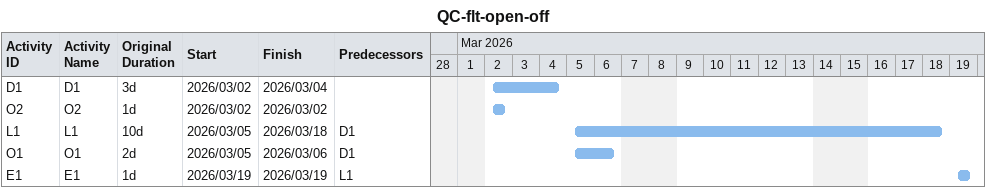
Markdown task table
QC-flt-open-off

| ID | Task | Original duration | Start | Finish | Predecessors |
|---|---|---|---|---|---|
| D1 | D1 | 3d | 2026-03-02 | 2026-03-04 |  |
| O2 | O2 | 1d | 2026-03-02 | 2026-03-02 |  |
| L1 | L1 | 10d | 2026-03-05 | 2026-03-18 | D1 |
| O1 | O1 | 2d | 2026-03-05 | 2026-03-06 | D1 |
| E1 | E1 | 1d | 2026-03-19 | 2026-03-19 | L1 |
